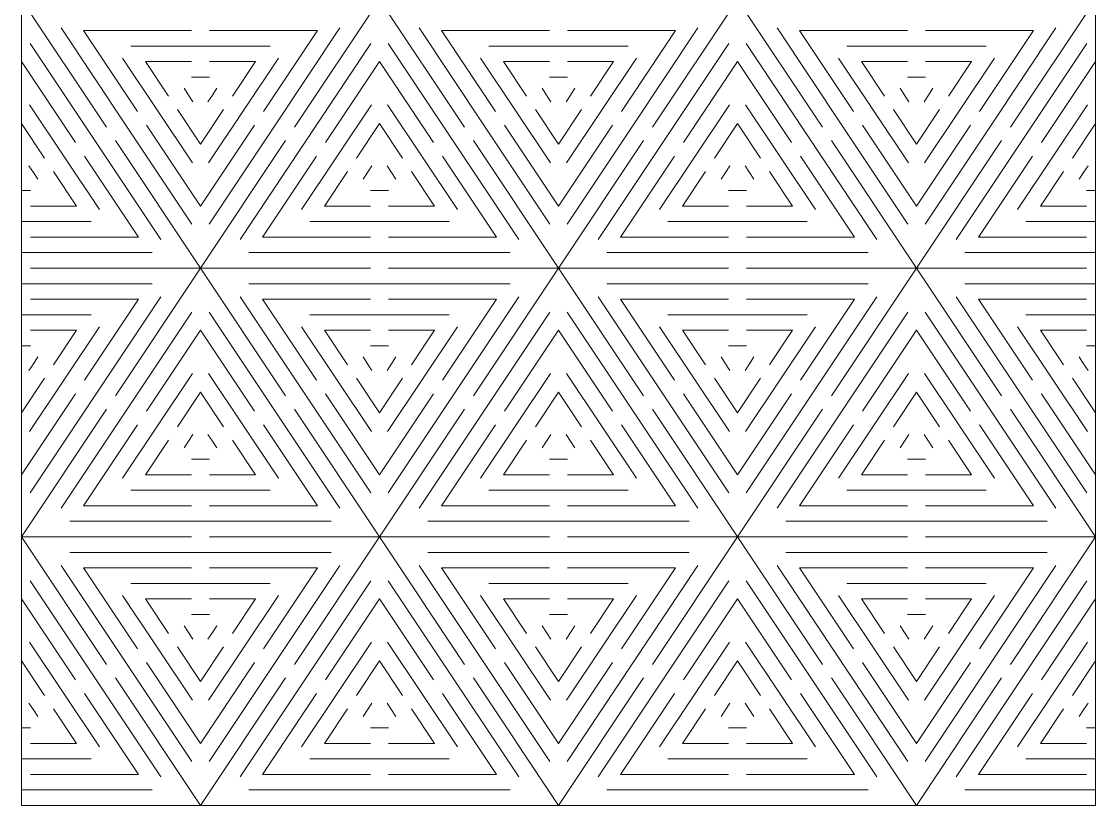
# Model space of a CAD drawing. Header units: centimetres. Extents: x -29.7 to 21.6, y -14.4 to 13.7.
# Drawn here: x 1.4 to 11.37, y -14.42 to -7.15 of the extents above; entities that cross this region are included whole.
import ezdxf

# ---------------------------------------------------------------- set-up
doc = ezdxf.new("R2010")
doc.units = ezdxf.units.CM
doc.header["$MEASUREMENT"] = 0
doc.layers.add('Layer 1', color=7, linetype='Continuous')

msp = doc.modelspace()

# ---------------------------------------------------------------- linework, layer by layer
at = {"layer": 'Layer 1', "color": 1, "lineweight": 9}
for points in [[(1.396, -4.44966), (1.396, -4.44966), (1.396, -14.41957), (1.396, -14.41957)], [(11.36591, -4.44966), (11.36591, -4.44966), (11.36591, -14.41957), (11.36591, -14.41957)], [(1.396, -6.94215), (1.396, -6.94215), (2.18521, -8.12606), (2.18521, -8.12606)], [(3.93001, -8.12606), (3.93001, -8.12606), (4.71924, -6.94215), (4.71924, -6.94215)], [(4.71924, -6.94215), (4.71924, -6.94215), (5.50854, -8.12606), (5.50854, -8.12606)], [(7.25329, -8.12606), (7.25329, -8.12606), (8.0426, -6.94215), (8.0426, -6.94215)], [(8.0426, -6.94215), (8.0426, -6.94215), (8.83188, -8.12606), (8.83188, -8.12606)], [(10.5766, -8.12606), (10.5766, -8.12606), (11.36591, -6.94215), (11.36591, -6.94215)], [(1.76419, -7.20667), (1.76419, -7.20667), (2.37064, -8.11641), (2.37064, -8.11641)], [(1.97155, -7.22993), (1.97155, -7.22993), (2.97455, -7.22993), (2.97455, -7.22993)], [(2.47305, -7.98213), (2.47305, -7.98213), (1.97155, -7.22993), (1.97155, -7.22993)], [(4.14367, -7.22993), (4.14367, -7.22993), (3.14068, -7.22993), (3.14068, -7.22993)], [(3.64217, -7.98213), (3.64217, -7.98213), (4.14367, -7.22993), (4.14367, -7.22993)], [(4.35104, -7.20667), (4.35104, -7.20667), (3.74452, -8.11641), (3.74452, -8.11641)], [(5.08749, -7.20667), (5.08749, -7.20667), (5.69401, -8.11641), (5.69401, -8.11641)], [(5.29486, -7.22993), (5.29486, -7.22993), (6.29785, -7.22993), (6.29785, -7.22993)], [(5.79633, -7.98213), (5.79633, -7.98213), (5.29486, -7.22993), (5.29486, -7.22993)], [(7.46695, -7.22993), (7.46695, -7.22993), (6.46401, -7.22993), (6.46401, -7.22993)], [(6.96548, -7.98213), (6.96548, -7.98213), (7.46695, -7.22993), (7.46695, -7.22993)], [(7.67434, -7.20667), (7.67434, -7.20667), (7.06785, -8.11641), (7.06785, -8.11641)], [(8.4108, -7.20667), (8.4108, -7.20667), (9.01732, -8.11641), (9.01732, -8.11641)], [(8.6182, -7.22993), (8.6182, -7.22993), (9.62116, -7.22993), (9.62116, -7.22993)], [(9.11969, -7.98213), (9.11969, -7.98213), (8.6182, -7.22993), (8.6182, -7.22993)], [(10.79028, -7.22993), (10.79028, -7.22993), (9.78732, -7.22993), (9.78732, -7.22993)], [(10.28882, -7.98213), (10.28882, -7.98213), (10.79028, -7.22993), (10.79028, -7.22993)], [(10.99765, -7.20667), (10.99765, -7.20667), (10.39119, -8.11641), (10.39119, -8.11641)], [(1.47637, -7.35057), (1.47637, -7.35057), (2.08289, -8.26028), (2.08289, -8.26028)], [(2.40956, -7.37384), (2.40956, -7.37384), (3.05761, -7.37384), (3.05761, -7.37384)], [(3.05761, -7.37384), (3.05761, -7.37384), (3.70563, -7.37384), (3.70563, -7.37384)], [(4.03233, -8.26028), (4.03233, -8.26028), (4.63885, -7.35057), (4.63885, -7.35057)], [(4.79967, -7.35057), (4.79967, -7.35057), (5.4062, -8.26028), (5.4062, -8.26028)], [(5.73289, -7.37384), (5.73289, -7.37384), (6.38092, -7.37384), (6.38092, -7.37384)], [(6.38092, -7.37384), (6.38092, -7.37384), (7.02901, -7.37384), (7.02901, -7.37384)], [(7.35564, -8.26028), (7.35564, -8.26028), (7.96215, -7.35057), (7.96215, -7.35057)], [(8.12299, -7.35057), (8.12299, -7.35057), (8.72951, -8.26028), (8.72951, -8.26028)], [(9.0562, -7.37384), (9.0562, -7.37384), (9.70423, -7.37384), (9.70423, -7.37384)], [(9.70423, -7.37384), (9.70423, -7.37384), (10.35225, -7.37384), (10.35225, -7.37384)], [(10.67894, -8.26028), (10.67894, -8.26028), (11.28546, -7.35057), (11.28546, -7.35057)], [(1.89745, -8.26997), (1.89745, -8.26997), (1.396, -7.51774), (1.396, -7.51774)], [(2.33444, -7.48648), (2.33444, -7.48648), (2.65849, -7.97253), (2.65849, -7.97253)], [(2.54718, -7.51774), (2.54718, -7.51774), (2.97455, -7.51774), (2.97455, -7.51774)], [(2.76083, -7.83825), (2.76083, -7.83825), (2.54718, -7.51774), (2.54718, -7.51774)], [(3.56801, -7.51774), (3.56801, -7.51774), (3.14068, -7.51774), (3.14068, -7.51774)], [(3.35432, -7.83825), (3.35432, -7.83825), (3.56801, -7.51774), (3.56801, -7.51774)], [(3.78071, -7.48648), (3.78071, -7.48648), (3.45673, -7.97253), (3.45673, -7.97253)], [(4.71924, -7.51774), (4.71924, -7.51774), (4.21777, -8.26997), (4.21777, -8.26997)], [(5.22076, -8.26997), (5.22076, -8.26997), (4.71924, -7.51774), (4.71924, -7.51774)], [(5.65778, -7.48648), (5.65778, -7.48648), (5.98179, -7.97253), (5.98179, -7.97253)], [(5.87048, -7.51774), (5.87048, -7.51774), (6.29785, -7.51774), (6.29785, -7.51774)], [(6.08417, -7.83825), (6.08417, -7.83825), (5.87048, -7.51774), (5.87048, -7.51774)], [(6.89135, -7.51774), (6.89135, -7.51774), (6.46401, -7.51774), (6.46401, -7.51774)], [(6.6777, -7.83825), (6.6777, -7.83825), (6.89135, -7.51774), (6.89135, -7.51774)], [(7.10409, -7.48648), (7.10409, -7.48648), (6.78, -7.97253), (6.78, -7.97253)], [(8.0426, -7.51774), (8.0426, -7.51774), (7.5411, -8.26997), (7.5411, -8.26997)], [(8.54407, -8.26997), (8.54407, -8.26997), (8.0426, -7.51774), (8.0426, -7.51774)], [(8.98109, -7.48648), (8.98109, -7.48648), (9.30513, -7.97253), (9.30513, -7.97253)], [(9.19379, -7.51774), (9.19379, -7.51774), (9.62116, -7.51774), (9.62116, -7.51774)], [(9.40751, -7.83825), (9.40751, -7.83825), (9.19379, -7.51774), (9.19379, -7.51774)], [(10.21466, -7.51774), (10.21466, -7.51774), (9.78732, -7.51774), (9.78732, -7.51774)], [(10.00101, -7.83825), (10.00101, -7.83825), (10.21466, -7.51774), (10.21466, -7.51774)], [(10.42739, -7.48648), (10.42739, -7.48648), (10.10338, -7.97253), (10.10338, -7.97253)], [(11.36591, -7.51774), (11.36591, -7.51774), (10.86441, -8.26997), (10.86441, -8.26997)], [(2.97455, -7.66161), (2.97455, -7.66161), (3.05761, -7.66161), (3.05761, -7.66161)], [(3.05761, -7.66161), (3.05761, -7.66161), (3.14068, -7.66161), (3.14068, -7.66161)], [(6.29785, -7.66161), (6.29785, -7.66161), (6.38092, -7.66161), (6.38092, -7.66161)], [(6.38092, -7.66161), (6.38092, -7.66161), (6.46401, -7.66161), (6.46401, -7.66161)], [(9.62116, -7.66161), (9.62116, -7.66161), (9.70423, -7.66161), (9.70423, -7.66161)], [(9.70423, -7.66161), (9.70423, -7.66161), (9.78732, -7.66161), (9.78732, -7.66161)], [(2.90474, -7.76631), (2.90474, -7.76631), (2.94634, -7.8286), (2.94634, -7.8286)], [(3.21046, -7.76631), (3.21046, -7.76631), (3.16888, -7.8286), (3.16888, -7.8286)], [(6.22807, -7.76631), (6.22807, -7.76631), (6.26961, -7.8286), (6.26961, -7.8286)], [(6.53375, -7.76631), (6.53375, -7.76631), (6.49223, -7.8286), (6.49223, -7.8286)], [(9.55138, -7.76631), (9.55138, -7.76631), (9.59295, -7.8286), (9.59295, -7.8286)], [(9.85706, -7.76631), (9.85706, -7.76631), (9.81557, -7.8286), (9.81557, -7.8286)], [(2.94634, -7.8286), (2.94634, -7.8286), (2.98783, -7.89091), (2.98783, -7.89091)], [(3.16888, -7.8286), (3.16888, -7.8286), (3.12739, -7.89091), (3.12739, -7.89091)], [(6.26961, -7.8286), (6.26961, -7.8286), (6.31114, -7.89091), (6.31114, -7.89091)], [(6.49223, -7.8286), (6.49223, -7.8286), (6.4507, -7.89091), (6.4507, -7.89091)], [(9.59295, -7.8286), (9.59295, -7.8286), (9.63445, -7.89091), (9.63445, -7.89091)], [(9.81557, -7.8286), (9.81557, -7.8286), (9.774, -7.89091), (9.774, -7.89091)], [(1.47104, -7.91821), (1.47104, -7.91821), (1.79508, -8.40422), (1.79508, -8.40422)], [(2.65849, -7.97253), (2.65849, -7.97253), (2.9825, -8.45855), (2.9825, -8.45855)], [(2.84393, -7.96285), (2.84393, -7.96285), (3.05761, -8.28339), (3.05761, -8.28339)], [(3.05761, -8.28339), (3.05761, -8.28339), (3.27127, -7.96285), (3.27127, -7.96285)], [(3.45673, -7.97253), (3.45673, -7.97253), (3.13269, -8.45855), (3.13269, -8.45855)], [(4.32014, -8.40422), (4.32014, -8.40422), (4.64415, -7.91821), (4.64415, -7.91821)], [(4.79437, -7.91821), (4.79437, -7.91821), (5.11839, -8.40422), (5.11839, -8.40422)], [(5.98179, -7.97253), (5.98179, -7.97253), (6.30584, -8.45855), (6.30584, -8.45855)], [(6.16726, -7.96285), (6.16726, -7.96285), (6.38092, -8.28339), (6.38092, -8.28339)], [(6.38092, -8.28339), (6.38092, -8.28339), (6.5946, -7.96285), (6.5946, -7.96285)], [(6.78, -7.97253), (6.78, -7.97253), (6.45603, -8.45855), (6.45603, -8.45855)], [(7.64345, -8.40422), (7.64345, -8.40422), (7.96752, -7.91821), (7.96752, -7.91821)], [(8.11769, -7.91821), (8.11769, -7.91821), (8.4417, -8.40422), (8.4417, -8.40422)], [(9.30513, -7.97253), (9.30513, -7.97253), (9.62915, -8.45855), (9.62915, -8.45855)], [(9.49057, -7.96285), (9.49057, -7.96285), (9.70423, -8.28339), (9.70423, -8.28339)], [(9.70423, -8.28339), (9.70423, -8.28339), (9.91791, -7.96285), (9.91791, -7.96285)], [(10.10338, -7.97253), (10.10338, -7.97253), (9.7793, -8.45855), (9.7793, -8.45855)], [(10.96678, -8.40422), (10.96678, -8.40422), (11.29076, -7.91821), (11.29076, -7.91821)], [(1.60964, -8.41384), (1.60964, -8.41384), (1.396, -8.09337), (1.396, -8.09337)], [(2.37064, -8.11641), (2.37064, -8.11641), (2.9772, -9.02619), (2.9772, -9.02619)], [(2.55614, -8.10678), (2.55614, -8.10678), (3.05761, -8.85901), (3.05761, -8.85901)], [(3.05761, -8.85901), (3.05761, -8.85901), (3.55908, -8.10678), (3.55908, -8.10678)], [(3.74452, -8.11641), (3.74452, -8.11641), (3.13803, -9.02619), (3.13803, -9.02619)], [(4.71924, -8.09337), (4.71924, -8.09337), (4.50558, -8.41384), (4.50558, -8.41384)], [(4.93291, -8.41384), (4.93291, -8.41384), (4.71924, -8.09337), (4.71924, -8.09337)], [(5.69401, -8.11641), (5.69401, -8.11641), (6.3005, -9.02619), (6.3005, -9.02619)], [(5.87945, -8.10678), (5.87945, -8.10678), (6.38092, -8.85901), (6.38092, -8.85901)], [(6.38092, -8.85901), (6.38092, -8.85901), (6.88241, -8.10678), (6.88241, -8.10678)], [(7.06785, -8.11641), (7.06785, -8.11641), (6.46134, -9.02619), (6.46134, -9.02619)], [(8.0426, -8.09337), (8.0426, -8.09337), (7.82889, -8.41384), (7.82889, -8.41384)], [(8.25626, -8.41384), (8.25626, -8.41384), (8.0426, -8.09337), (8.0426, -8.09337)], [(9.01732, -8.11641), (9.01732, -8.11641), (9.62385, -9.02619), (9.62385, -9.02619)], [(9.20276, -8.10678), (9.20276, -8.10678), (9.70423, -8.85901), (9.70423, -8.85901)], [(9.70423, -8.85901), (9.70423, -8.85901), (10.20572, -8.10678), (10.20572, -8.10678)], [(10.39119, -8.11641), (10.39119, -8.11641), (9.78467, -9.02619), (9.78467, -9.02619)], [(11.36591, -8.09337), (11.36591, -8.09337), (11.15222, -8.41384), (11.15222, -8.41384)], [(2.08289, -8.26028), (2.08289, -8.26028), (2.68935, -9.17007), (2.68935, -9.17007)], [(2.26833, -8.25066), (2.26833, -8.25066), (3.05761, -9.43461), (3.05761, -9.43461)], [(3.84689, -8.25066), (3.84689, -8.25066), (3.05761, -9.43461), (3.05761, -9.43461)], [(3.42584, -9.17007), (3.42584, -9.17007), (4.03233, -8.26028), (4.03233, -8.26028)], [(5.4062, -8.26028), (5.4062, -8.26028), (6.01273, -9.17007), (6.01273, -9.17007)], [(5.59164, -8.25066), (5.59164, -8.25066), (6.38092, -9.43461), (6.38092, -9.43461)], [(7.1702, -8.25066), (7.1702, -8.25066), (6.38092, -9.43461), (6.38092, -9.43461)], [(6.74915, -9.17007), (6.74915, -9.17007), (7.35564, -8.26028), (7.35564, -8.26028)], [(8.72951, -8.26028), (8.72951, -8.26028), (9.33603, -9.17007), (9.33603, -9.17007)], [(8.91495, -8.25066), (8.91495, -8.25066), (9.70423, -9.43461), (9.70423, -9.43461)], [(10.49353, -8.25066), (10.49353, -8.25066), (9.70423, -9.43461), (9.70423, -9.43461)], [(10.07248, -9.17007), (10.07248, -9.17007), (10.67894, -8.26028), (10.67894, -8.26028)], [(1.79508, -8.40422), (1.79508, -8.40422), (2.1191, -8.89027), (2.1191, -8.89027)], [(2.48199, -9.1468), (2.48199, -9.1468), (1.98052, -8.3946), (1.98052, -8.3946)], [(3.63324, -9.1468), (3.63324, -9.1468), (4.1347, -8.3946), (4.1347, -8.3946)], [(3.99613, -8.89027), (3.99613, -8.89027), (4.32014, -8.40422), (4.32014, -8.40422)], [(5.11839, -8.40422), (5.11839, -8.40422), (5.44239, -8.89027), (5.44239, -8.89027)], [(5.80529, -9.1468), (5.80529, -9.1468), (5.30383, -8.3946), (5.30383, -8.3946)], [(6.95654, -9.1468), (6.95654, -9.1468), (7.45801, -8.3946), (7.45801, -8.3946)], [(7.31944, -8.89027), (7.31944, -8.89027), (7.64345, -8.40422), (7.64345, -8.40422)], [(8.4417, -8.40422), (8.4417, -8.40422), (8.76574, -8.89027), (8.76574, -8.89027)], [(9.12863, -9.1468), (9.12863, -9.1468), (8.62713, -8.3946), (8.62713, -8.3946)], [(10.27985, -9.1468), (10.27985, -9.1468), (10.78132, -8.3946), (10.78132, -8.3946)], [(10.64274, -8.89027), (10.64274, -8.89027), (10.96678, -8.40422), (10.96678, -8.40422)], [(1.46571, -8.48581), (1.46571, -8.48581), (1.50727, -8.5481), (1.50727, -8.5481)], [(1.50727, -8.5481), (1.50727, -8.5481), (1.54883, -8.61045), (1.54883, -8.61045)], [(1.90635, -8.85901), (1.90635, -8.85901), (1.69271, -8.53847), (1.69271, -8.53847)], [(4.20883, -8.85901), (4.20883, -8.85901), (4.42251, -8.53847), (4.42251, -8.53847)], [(4.56639, -8.61045), (4.56639, -8.61045), (4.60795, -8.5481), (4.60795, -8.5481)], [(4.60795, -8.5481), (4.60795, -8.5481), (4.64953, -8.48581), (4.64953, -8.48581)], [(4.78901, -8.48581), (4.78901, -8.48581), (4.83058, -8.5481), (4.83058, -8.5481)], [(4.83058, -8.5481), (4.83058, -8.5481), (4.87211, -8.61045), (4.87211, -8.61045)], [(5.22966, -8.85901), (5.22966, -8.85901), (5.01602, -8.53847), (5.01602, -8.53847)], [(7.53214, -8.85901), (7.53214, -8.85901), (7.74582, -8.53847), (7.74582, -8.53847)], [(7.8897, -8.61045), (7.8897, -8.61045), (7.93126, -8.5481), (7.93126, -8.5481)], [(7.93126, -8.5481), (7.93126, -8.5481), (7.97279, -8.48581), (7.97279, -8.48581)], [(8.11235, -8.48581), (8.11235, -8.48581), (8.15388, -8.5481), (8.15388, -8.5481)], [(8.15388, -8.5481), (8.15388, -8.5481), (8.19545, -8.61045), (8.19545, -8.61045)], [(8.55301, -8.85901), (8.55301, -8.85901), (8.33931, -8.53847), (8.33931, -8.53847)], [(10.85548, -8.85901), (10.85548, -8.85901), (11.06913, -8.53847), (11.06913, -8.53847)], [(11.21307, -8.61045), (11.21307, -8.61045), (11.25457, -8.5481), (11.25457, -8.5481)], [(11.25457, -8.5481), (11.25457, -8.5481), (11.29613, -8.48581), (11.29613, -8.48581)], [(1.396, -8.71508), (1.396, -8.71508), (1.47905, -8.71508), (1.47905, -8.71508)], [(4.63617, -8.71508), (4.63617, -8.71508), (4.71924, -8.71508), (4.71924, -8.71508)], [(4.71924, -8.71508), (4.71924, -8.71508), (4.80236, -8.71508), (4.80236, -8.71508)], [(7.9595, -8.71508), (7.9595, -8.71508), (8.0426, -8.71508), (8.0426, -8.71508)], [(8.0426, -8.71508), (8.0426, -8.71508), (8.12567, -8.71508), (8.12567, -8.71508)], [(11.28281, -8.71508), (11.28281, -8.71508), (11.36591, -8.71508), (11.36591, -8.71508)], [(1.47905, -8.85901), (1.47905, -8.85901), (1.90635, -8.85901), (1.90635, -8.85901)], [(4.63617, -8.85901), (4.63617, -8.85901), (4.20883, -8.85901), (4.20883, -8.85901)], [(4.80236, -8.85901), (4.80236, -8.85901), (5.22966, -8.85901), (5.22966, -8.85901)], [(7.9595, -8.85901), (7.9595, -8.85901), (7.53214, -8.85901), (7.53214, -8.85901)], [(8.12567, -8.85901), (8.12567, -8.85901), (8.55301, -8.85901), (8.55301, -8.85901)], [(11.28281, -8.85901), (11.28281, -8.85901), (10.85548, -8.85901), (10.85548, -8.85901)], [(1.396, -9.00289), (1.396, -9.00289), (2.04398, -9.00289), (2.04398, -9.00289)], [(4.07121, -9.00289), (4.07121, -9.00289), (4.71924, -9.00289), (4.71924, -9.00289)], [(4.71924, -9.00289), (4.71924, -9.00289), (5.36732, -9.00289), (5.36732, -9.00289)], [(7.39455, -9.00289), (7.39455, -9.00289), (8.0426, -9.00289), (8.0426, -9.00289)], [(8.0426, -9.00289), (8.0426, -9.00289), (8.69062, -9.00289), (8.69062, -9.00289)], [(10.71782, -9.00289), (10.71782, -9.00289), (11.36591, -9.00289), (11.36591, -9.00289)], [(1.47905, -9.1468), (1.47905, -9.1468), (2.48199, -9.1468), (2.48199, -9.1468)], [(4.63617, -9.1468), (4.63617, -9.1468), (3.63324, -9.1468), (3.63324, -9.1468)], [(4.80236, -9.1468), (4.80236, -9.1468), (5.80529, -9.1468), (5.80529, -9.1468)], [(7.9595, -9.1468), (7.9595, -9.1468), (6.95654, -9.1468), (6.95654, -9.1468)], [(8.12567, -9.1468), (8.12567, -9.1468), (9.12863, -9.1468), (9.12863, -9.1468)], [(11.28281, -9.1468), (11.28281, -9.1468), (10.27985, -9.1468), (10.27985, -9.1468)], [(1.396, -9.2907), (1.396, -9.2907), (2.60897, -9.2907), (2.60897, -9.2907)], [(3.50625, -9.2907), (3.50625, -9.2907), (4.71924, -9.2907), (4.71924, -9.2907)], [(4.71924, -9.2907), (4.71924, -9.2907), (5.93228, -9.2907), (5.93228, -9.2907)], [(6.82956, -9.2907), (6.82956, -9.2907), (8.0426, -9.2907), (8.0426, -9.2907)], [(8.0426, -9.2907), (8.0426, -9.2907), (9.25562, -9.2907), (9.25562, -9.2907)], [(10.15286, -9.2907), (10.15286, -9.2907), (11.36591, -9.2907), (11.36591, -9.2907)], [(3.05761, -9.43461), (3.05761, -9.43461), (1.47905, -9.43461), (1.47905, -9.43461)], [(2.26833, -10.61853), (2.26833, -10.61853), (3.05761, -9.43461), (3.05761, -9.43461)], [(3.05761, -9.43461), (3.05761, -9.43461), (3.84689, -10.61853), (3.84689, -10.61853)], [(3.05761, -9.43461), (3.05761, -9.43461), (4.63617, -9.43461), (4.63617, -9.43461)], [(6.38092, -9.43461), (6.38092, -9.43461), (4.80236, -9.43461), (4.80236, -9.43461)], [(5.59164, -10.61853), (5.59164, -10.61853), (6.38092, -9.43461), (6.38092, -9.43461)], [(6.38092, -9.43461), (6.38092, -9.43461), (7.1702, -10.61853), (7.1702, -10.61853)], [(6.38092, -9.43461), (6.38092, -9.43461), (7.9595, -9.43461), (7.9595, -9.43461)], [(9.70423, -9.43461), (9.70423, -9.43461), (8.12567, -9.43461), (8.12567, -9.43461)], [(8.91495, -10.61853), (8.91495, -10.61853), (9.70423, -9.43461), (9.70423, -9.43461)], [(9.70423, -9.43461), (9.70423, -9.43461), (10.49353, -10.61853), (10.49353, -10.61853)], [(9.70423, -9.43461), (9.70423, -9.43461), (11.28281, -9.43461), (11.28281, -9.43461)], [(1.396, -9.57851), (1.396, -9.57851), (2.60897, -9.57851), (2.60897, -9.57851)], [(3.50625, -9.57851), (3.50625, -9.57851), (4.71924, -9.57851), (4.71924, -9.57851)], [(4.71924, -9.57851), (4.71924, -9.57851), (5.93228, -9.57851), (5.93228, -9.57851)], [(6.82956, -9.57851), (6.82956, -9.57851), (8.0426, -9.57851), (8.0426, -9.57851)], [(8.0426, -9.57851), (8.0426, -9.57851), (9.25562, -9.57851), (9.25562, -9.57851)], [(10.15286, -9.57851), (10.15286, -9.57851), (11.36591, -9.57851), (11.36591, -9.57851)], [(2.48199, -9.72242), (2.48199, -9.72242), (1.47905, -9.72242), (1.47905, -9.72242)], [(1.98052, -10.47465), (1.98052, -10.47465), (2.48199, -9.72242), (2.48199, -9.72242)], [(2.68935, -9.69912), (2.68935, -9.69912), (2.08289, -10.60887), (2.08289, -10.60887)], [(3.42584, -9.69912), (3.42584, -9.69912), (4.03233, -10.60887), (4.03233, -10.60887)], [(3.63324, -9.72242), (3.63324, -9.72242), (4.63617, -9.72242), (4.63617, -9.72242)], [(4.1347, -10.47465), (4.1347, -10.47465), (3.63324, -9.72242), (3.63324, -9.72242)], [(5.80529, -9.72242), (5.80529, -9.72242), (4.80236, -9.72242), (4.80236, -9.72242)], [(5.30383, -10.47465), (5.30383, -10.47465), (5.80529, -9.72242), (5.80529, -9.72242)], [(6.01273, -9.69912), (6.01273, -9.69912), (5.4062, -10.60887), (5.4062, -10.60887)], [(6.74915, -9.69912), (6.74915, -9.69912), (7.35564, -10.60887), (7.35564, -10.60887)], [(6.95654, -9.72242), (6.95654, -9.72242), (7.9595, -9.72242), (7.9595, -9.72242)], [(7.45801, -10.47465), (7.45801, -10.47465), (6.95654, -9.72242), (6.95654, -9.72242)], [(9.12863, -9.72242), (9.12863, -9.72242), (8.12567, -9.72242), (8.12567, -9.72242)], [(8.62713, -10.47465), (8.62713, -10.47465), (9.12863, -9.72242), (9.12863, -9.72242)], [(9.33603, -9.69912), (9.33603, -9.69912), (8.72951, -10.60887), (8.72951, -10.60887)], [(10.07248, -9.69912), (10.07248, -9.69912), (10.67894, -10.60887), (10.67894, -10.60887)], [(10.27985, -9.72242), (10.27985, -9.72242), (11.28281, -9.72242), (11.28281, -9.72242)], [(10.78132, -10.47465), (10.78132, -10.47465), (10.27985, -9.72242), (10.27985, -9.72242)], [(1.396, -9.8663), (1.396, -9.8663), (2.04398, -9.8663), (2.04398, -9.8663)], [(2.37064, -10.75281), (2.37064, -10.75281), (2.9772, -9.84306), (2.9772, -9.84306)], [(3.13803, -9.84306), (3.13803, -9.84306), (3.74452, -10.75281), (3.74452, -10.75281)], [(4.07121, -9.8663), (4.07121, -9.8663), (4.71924, -9.8663), (4.71924, -9.8663)], [(4.71924, -9.8663), (4.71924, -9.8663), (5.36732, -9.8663), (5.36732, -9.8663)], [(5.69401, -10.75281), (5.69401, -10.75281), (6.3005, -9.84306), (6.3005, -9.84306)], [(6.46134, -9.84306), (6.46134, -9.84306), (7.06785, -10.75281), (7.06785, -10.75281)], [(7.39455, -9.8663), (7.39455, -9.8663), (8.0426, -9.8663), (8.0426, -9.8663)], [(8.0426, -9.8663), (8.0426, -9.8663), (8.69062, -9.8663), (8.69062, -9.8663)], [(9.01732, -10.75281), (9.01732, -10.75281), (9.62385, -9.84306), (9.62385, -9.84306)], [(9.78467, -9.84306), (9.78467, -9.84306), (10.39119, -10.75281), (10.39119, -10.75281)], [(10.71782, -9.8663), (10.71782, -9.8663), (11.36591, -9.8663), (11.36591, -9.8663)], [(1.90635, -10.01023), (1.90635, -10.01023), (1.47905, -10.01023), (1.47905, -10.01023)], [(1.69271, -10.33071), (1.69271, -10.33071), (1.90635, -10.01023), (1.90635, -10.01023)], [(2.1191, -9.97895), (2.1191, -9.97895), (1.79508, -10.465), (1.79508, -10.465)], [(3.05761, -10.01023), (3.05761, -10.01023), (2.55614, -10.76247), (2.55614, -10.76247)], [(3.55908, -10.76247), (3.55908, -10.76247), (3.05761, -10.01023), (3.05761, -10.01023)], [(3.99613, -9.97895), (3.99613, -9.97895), (4.32014, -10.465), (4.32014, -10.465)], [(4.20883, -10.01023), (4.20883, -10.01023), (4.63617, -10.01023), (4.63617, -10.01023)], [(4.42251, -10.33071), (4.42251, -10.33071), (4.20883, -10.01023), (4.20883, -10.01023)], [(5.22966, -10.01023), (5.22966, -10.01023), (4.80236, -10.01023), (4.80236, -10.01023)], [(5.01602, -10.33071), (5.01602, -10.33071), (5.22966, -10.01023), (5.22966, -10.01023)], [(5.44239, -9.97895), (5.44239, -9.97895), (5.11839, -10.465), (5.11839, -10.465)], [(6.38092, -10.01023), (6.38092, -10.01023), (5.87945, -10.76247), (5.87945, -10.76247)], [(6.88241, -10.76247), (6.88241, -10.76247), (6.38092, -10.01023), (6.38092, -10.01023)], [(7.31944, -9.97895), (7.31944, -9.97895), (7.64345, -10.465), (7.64345, -10.465)], [(7.53214, -10.01023), (7.53214, -10.01023), (7.9595, -10.01023), (7.9595, -10.01023)], [(7.74582, -10.33071), (7.74582, -10.33071), (7.53214, -10.01023), (7.53214, -10.01023)], [(8.55301, -10.01023), (8.55301, -10.01023), (8.12567, -10.01023), (8.12567, -10.01023)], [(8.33931, -10.33071), (8.33931, -10.33071), (8.55301, -10.01023), (8.55301, -10.01023)], [(8.76574, -9.97895), (8.76574, -9.97895), (8.4417, -10.465), (8.4417, -10.465)], [(9.70423, -10.01023), (9.70423, -10.01023), (9.20276, -10.76247), (9.20276, -10.76247)], [(10.20572, -10.76247), (10.20572, -10.76247), (9.70423, -10.01023), (9.70423, -10.01023)], [(10.64274, -9.97895), (10.64274, -9.97895), (10.96678, -10.465), (10.96678, -10.465)], [(10.85548, -10.01023), (10.85548, -10.01023), (11.28281, -10.01023), (11.28281, -10.01023)], [(11.06913, -10.33071), (11.06913, -10.33071), (10.85548, -10.01023), (10.85548, -10.01023)], [(1.396, -10.15415), (1.396, -10.15415), (1.47905, -10.15415), (1.47905, -10.15415)], [(4.63617, -10.15415), (4.63617, -10.15415), (4.71924, -10.15415), (4.71924, -10.15415)], [(4.71924, -10.15415), (4.71924, -10.15415), (4.80236, -10.15415), (4.80236, -10.15415)], [(7.9595, -10.15415), (7.9595, -10.15415), (8.0426, -10.15415), (8.0426, -10.15415)], [(8.0426, -10.15415), (8.0426, -10.15415), (8.12567, -10.15415), (8.12567, -10.15415)], [(11.28281, -10.15415), (11.28281, -10.15415), (11.36591, -10.15415), (11.36591, -10.15415)], [(1.54883, -10.25877), (1.54883, -10.25877), (1.50727, -10.32109), (1.50727, -10.32109)], [(4.56639, -10.25877), (4.56639, -10.25877), (4.60795, -10.32109), (4.60795, -10.32109)], [(4.87211, -10.25877), (4.87211, -10.25877), (4.83058, -10.32109), (4.83058, -10.32109)], [(7.8897, -10.25877), (7.8897, -10.25877), (7.93126, -10.32109), (7.93126, -10.32109)], [(8.19545, -10.25877), (8.19545, -10.25877), (8.15388, -10.32109), (8.15388, -10.32109)], [(11.21307, -10.25877), (11.21307, -10.25877), (11.25457, -10.32109), (11.25457, -10.32109)], [(1.50727, -10.32109), (1.50727, -10.32109), (1.46571, -10.38337), (1.46571, -10.38337)], [(4.60795, -10.32109), (4.60795, -10.32109), (4.64953, -10.38337), (4.64953, -10.38337)], [(4.83058, -10.32109), (4.83058, -10.32109), (4.78901, -10.38337), (4.78901, -10.38337)], [(7.93126, -10.32109), (7.93126, -10.32109), (7.97279, -10.38337), (7.97279, -10.38337)], [(8.15388, -10.32109), (8.15388, -10.32109), (8.11235, -10.38337), (8.11235, -10.38337)], [(11.25457, -10.32109), (11.25457, -10.32109), (11.29613, -10.38337), (11.29613, -10.38337)], [(1.396, -10.77588), (1.396, -10.77588), (1.60964, -10.45537), (1.60964, -10.45537)], [(1.79508, -10.465), (1.79508, -10.465), (1.47104, -10.95102), (1.47104, -10.95102)], [(2.65849, -10.89668), (2.65849, -10.89668), (2.9825, -10.4107), (2.9825, -10.4107)], [(3.13269, -10.4107), (3.13269, -10.4107), (3.45673, -10.89668), (3.45673, -10.89668)], [(4.32014, -10.465), (4.32014, -10.465), (4.64415, -10.95102), (4.64415, -10.95102)], [(4.50558, -10.45537), (4.50558, -10.45537), (4.71924, -10.77588), (4.71924, -10.77588)], [(4.71924, -10.77588), (4.71924, -10.77588), (4.93291, -10.45537), (4.93291, -10.45537)], [(5.11839, -10.465), (5.11839, -10.465), (4.79437, -10.95102), (4.79437, -10.95102)], [(5.98179, -10.89668), (5.98179, -10.89668), (6.30584, -10.4107), (6.30584, -10.4107)], [(6.45603, -10.4107), (6.45603, -10.4107), (6.78, -10.89668), (6.78, -10.89668)], [(7.64345, -10.465), (7.64345, -10.465), (7.96752, -10.95102), (7.96752, -10.95102)], [(7.82889, -10.45537), (7.82889, -10.45537), (8.0426, -10.77588), (8.0426, -10.77588)], [(8.0426, -10.77588), (8.0426, -10.77588), (8.25626, -10.45537), (8.25626, -10.45537)], [(8.4417, -10.465), (8.4417, -10.465), (8.11769, -10.95102), (8.11769, -10.95102)], [(9.30513, -10.89668), (9.30513, -10.89668), (9.62915, -10.4107), (9.62915, -10.4107)], [(9.7793, -10.4107), (9.7793, -10.4107), (10.10338, -10.89668), (10.10338, -10.89668)], [(10.96678, -10.465), (10.96678, -10.465), (11.29076, -10.95102), (11.29076, -10.95102)], [(11.15222, -10.45537), (11.15222, -10.45537), (11.36591, -10.77588), (11.36591, -10.77588)], [(1.396, -11.35148), (1.396, -11.35148), (1.89745, -10.59925), (1.89745, -10.59925)], [(2.08289, -10.60887), (2.08289, -10.60887), (1.47637, -11.51866), (1.47637, -11.51866)], [(3.05761, -10.58583), (3.05761, -10.58583), (2.84393, -10.90634), (2.84393, -10.90634)], [(3.27127, -10.90634), (3.27127, -10.90634), (3.05761, -10.58583), (3.05761, -10.58583)], [(4.03233, -10.60887), (4.03233, -10.60887), (4.63885, -11.51866), (4.63885, -11.51866)], [(4.21777, -10.59925), (4.21777, -10.59925), (4.71924, -11.35148), (4.71924, -11.35148)], [(4.71924, -11.35148), (4.71924, -11.35148), (5.22076, -10.59925), (5.22076, -10.59925)], [(5.4062, -10.60887), (5.4062, -10.60887), (4.79967, -11.51866), (4.79967, -11.51866)], [(6.38092, -10.58583), (6.38092, -10.58583), (6.16726, -10.90634), (6.16726, -10.90634)], [(6.5946, -10.90634), (6.5946, -10.90634), (6.38092, -10.58583), (6.38092, -10.58583)], [(7.35564, -10.60887), (7.35564, -10.60887), (7.96215, -11.51866), (7.96215, -11.51866)], [(7.5411, -10.59925), (7.5411, -10.59925), (8.0426, -11.35148), (8.0426, -11.35148)], [(8.0426, -11.35148), (8.0426, -11.35148), (8.54407, -10.59925), (8.54407, -10.59925)], [(8.72951, -10.60887), (8.72951, -10.60887), (8.12299, -11.51866), (8.12299, -11.51866)], [(9.70423, -10.58583), (9.70423, -10.58583), (9.49057, -10.90634), (9.49057, -10.90634)], [(9.91791, -10.90634), (9.91791, -10.90634), (9.70423, -10.58583), (9.70423, -10.58583)], [(10.67894, -10.60887), (10.67894, -10.60887), (11.28546, -11.51866), (11.28546, -11.51866)], [(10.86441, -10.59925), (10.86441, -10.59925), (11.36591, -11.35148), (11.36591, -11.35148)], [(2.18521, -10.74318), (2.18521, -10.74318), (1.396, -11.92707), (1.396, -11.92707)], [(1.76419, -11.66256), (1.76419, -11.66256), (2.37064, -10.75281), (2.37064, -10.75281)], [(3.74452, -10.75281), (3.74452, -10.75281), (4.35104, -11.66256), (4.35104, -11.66256)], [(3.93001, -10.74318), (3.93001, -10.74318), (4.71924, -11.92707), (4.71924, -11.92707)], [(5.50854, -10.74318), (5.50854, -10.74318), (4.71924, -11.92707), (4.71924, -11.92707)], [(5.08749, -11.66256), (5.08749, -11.66256), (5.69401, -10.75281), (5.69401, -10.75281)], [(7.06785, -10.75281), (7.06785, -10.75281), (7.67434, -11.66256), (7.67434, -11.66256)], [(7.25329, -10.74318), (7.25329, -10.74318), (8.0426, -11.92707), (8.0426, -11.92707)], [(8.83188, -10.74318), (8.83188, -10.74318), (8.0426, -11.92707), (8.0426, -11.92707)], [(8.4108, -11.66256), (8.4108, -11.66256), (9.01732, -10.75281), (9.01732, -10.75281)], [(10.39119, -10.75281), (10.39119, -10.75281), (10.99765, -11.66256), (10.99765, -11.66256)], [(10.5766, -10.74318), (10.5766, -10.74318), (11.36591, -11.92707), (11.36591, -11.92707)], [(1.97155, -11.63929), (1.97155, -11.63929), (2.47305, -10.88706), (2.47305, -10.88706)], [(2.33444, -11.38273), (2.33444, -11.38273), (2.65849, -10.89668), (2.65849, -10.89668)], [(3.45673, -10.89668), (3.45673, -10.89668), (3.78071, -11.38273), (3.78071, -11.38273)], [(4.14367, -11.63929), (4.14367, -11.63929), (3.64217, -10.88706), (3.64217, -10.88706)], [(5.29486, -11.63929), (5.29486, -11.63929), (5.79633, -10.88706), (5.79633, -10.88706)], [(5.65778, -11.38273), (5.65778, -11.38273), (5.98179, -10.89668), (5.98179, -10.89668)], [(6.78, -10.89668), (6.78, -10.89668), (7.10409, -11.38273), (7.10409, -11.38273)], [(7.46695, -11.63929), (7.46695, -11.63929), (6.96548, -10.88706), (6.96548, -10.88706)], [(8.6182, -11.63929), (8.6182, -11.63929), (9.11969, -10.88706), (9.11969, -10.88706)], [(8.98109, -11.38273), (8.98109, -11.38273), (9.30513, -10.89668), (9.30513, -10.89668)], [(10.10338, -10.89668), (10.10338, -10.89668), (10.42739, -11.38273), (10.42739, -11.38273)], [(10.79028, -11.63929), (10.79028, -11.63929), (10.28882, -10.88706), (10.28882, -10.88706)], [(2.54718, -11.35148), (2.54718, -11.35148), (2.76083, -11.03097), (2.76083, -11.03097)], [(2.90474, -11.10294), (2.90474, -11.10294), (2.94634, -11.04062), (2.94634, -11.04062)], [(2.94634, -11.04062), (2.94634, -11.04062), (2.98783, -10.97831), (2.98783, -10.97831)], [(3.12739, -10.97831), (3.12739, -10.97831), (3.16888, -11.04062), (3.16888, -11.04062)], [(3.16888, -11.04062), (3.16888, -11.04062), (3.21046, -11.10294), (3.21046, -11.10294)], [(3.56801, -11.35148), (3.56801, -11.35148), (3.35432, -11.03097), (3.35432, -11.03097)], [(5.87048, -11.35148), (5.87048, -11.35148), (6.08417, -11.03097), (6.08417, -11.03097)], [(6.22807, -11.10294), (6.22807, -11.10294), (6.26961, -11.04062), (6.26961, -11.04062)], [(6.26961, -11.04062), (6.26961, -11.04062), (6.31114, -10.97831), (6.31114, -10.97831)], [(6.4507, -10.97831), (6.4507, -10.97831), (6.49223, -11.04062), (6.49223, -11.04062)], [(6.49223, -11.04062), (6.49223, -11.04062), (6.53375, -11.10294), (6.53375, -11.10294)], [(6.89135, -11.35148), (6.89135, -11.35148), (6.6777, -11.03097), (6.6777, -11.03097)], [(9.19379, -11.35148), (9.19379, -11.35148), (9.40751, -11.03097), (9.40751, -11.03097)], [(9.55138, -11.10294), (9.55138, -11.10294), (9.59295, -11.04062), (9.59295, -11.04062)], [(9.59295, -11.04062), (9.59295, -11.04062), (9.63445, -10.97831), (9.63445, -10.97831)], [(9.774, -10.97831), (9.774, -10.97831), (9.81557, -11.04062), (9.81557, -11.04062)], [(9.81557, -11.04062), (9.81557, -11.04062), (9.85706, -11.10294), (9.85706, -11.10294)], [(10.21466, -11.35148), (10.21466, -11.35148), (10.00101, -11.03097), (10.00101, -11.03097)], [(2.97455, -11.2076), (2.97455, -11.2076), (3.05761, -11.2076), (3.05761, -11.2076)], [(3.05761, -11.2076), (3.05761, -11.2076), (3.14068, -11.2076), (3.14068, -11.2076)], [(6.29785, -11.2076), (6.29785, -11.2076), (6.38092, -11.2076), (6.38092, -11.2076)], [(6.38092, -11.2076), (6.38092, -11.2076), (6.46401, -11.2076), (6.46401, -11.2076)], [(9.62116, -11.2076), (9.62116, -11.2076), (9.70423, -11.2076), (9.70423, -11.2076)], [(9.70423, -11.2076), (9.70423, -11.2076), (9.78732, -11.2076), (9.78732, -11.2076)], [(2.97455, -11.35148), (2.97455, -11.35148), (2.54718, -11.35148), (2.54718, -11.35148)], [(3.14068, -11.35148), (3.14068, -11.35148), (3.56801, -11.35148), (3.56801, -11.35148)], [(6.29785, -11.35148), (6.29785, -11.35148), (5.87048, -11.35148), (5.87048, -11.35148)], [(6.46401, -11.35148), (6.46401, -11.35148), (6.89135, -11.35148), (6.89135, -11.35148)], [(9.62116, -11.35148), (9.62116, -11.35148), (9.19379, -11.35148), (9.19379, -11.35148)], [(9.78732, -11.35148), (9.78732, -11.35148), (10.21466, -11.35148), (10.21466, -11.35148)], [(2.40956, -11.49536), (2.40956, -11.49536), (3.05761, -11.49536), (3.05761, -11.49536)], [(3.05761, -11.49536), (3.05761, -11.49536), (3.70563, -11.49536), (3.70563, -11.49536)], [(5.73289, -11.49536), (5.73289, -11.49536), (6.38092, -11.49536), (6.38092, -11.49536)], [(6.38092, -11.49536), (6.38092, -11.49536), (7.02901, -11.49536), (7.02901, -11.49536)], [(9.0562, -11.49536), (9.0562, -11.49536), (9.70423, -11.49536), (9.70423, -11.49536)], [(9.70423, -11.49536), (9.70423, -11.49536), (10.35225, -11.49536), (10.35225, -11.49536)], [(2.97455, -11.63929), (2.97455, -11.63929), (1.97155, -11.63929), (1.97155, -11.63929)], [(3.14068, -11.63929), (3.14068, -11.63929), (4.14367, -11.63929), (4.14367, -11.63929)], [(6.29785, -11.63929), (6.29785, -11.63929), (5.29486, -11.63929), (5.29486, -11.63929)], [(6.46401, -11.63929), (6.46401, -11.63929), (7.46695, -11.63929), (7.46695, -11.63929)], [(9.62116, -11.63929), (9.62116, -11.63929), (8.6182, -11.63929), (8.6182, -11.63929)], [(9.78732, -11.63929), (9.78732, -11.63929), (10.79028, -11.63929), (10.79028, -11.63929)], [(1.84457, -11.78317), (1.84457, -11.78317), (3.05761, -11.78317), (3.05761, -11.78317)], [(3.05761, -11.78317), (3.05761, -11.78317), (4.27063, -11.78317), (4.27063, -11.78317)], [(5.16794, -11.78317), (5.16794, -11.78317), (6.38092, -11.78317), (6.38092, -11.78317)], [(6.38092, -11.78317), (6.38092, -11.78317), (7.59392, -11.78317), (7.59392, -11.78317)], [(8.49121, -11.78317), (8.49121, -11.78317), (9.70423, -11.78317), (9.70423, -11.78317)], [(9.70423, -11.78317), (9.70423, -11.78317), (10.91727, -11.78317), (10.91727, -11.78317)], [(1.396, -11.92707), (1.396, -11.92707), (2.97455, -11.92707), (2.97455, -11.92707)], [(1.396, -11.92707), (1.396, -11.92707), (2.18521, -13.11102), (2.18521, -13.11102)], [(4.71924, -11.92707), (4.71924, -11.92707), (3.14068, -11.92707), (3.14068, -11.92707)], [(3.93001, -13.11102), (3.93001, -13.11102), (4.71924, -11.92707), (4.71924, -11.92707)], [(4.71924, -11.92707), (4.71924, -11.92707), (6.29785, -11.92707), (6.29785, -11.92707)], [(4.71924, -11.92707), (4.71924, -11.92707), (5.50854, -13.11102), (5.50854, -13.11102)], [(8.0426, -11.92707), (8.0426, -11.92707), (6.46401, -11.92707), (6.46401, -11.92707)], [(7.25329, -13.11102), (7.25329, -13.11102), (8.0426, -11.92707), (8.0426, -11.92707)], [(8.0426, -11.92707), (8.0426, -11.92707), (9.62116, -11.92707), (9.62116, -11.92707)], [(8.0426, -11.92707), (8.0426, -11.92707), (8.83188, -13.11102), (8.83188, -13.11102)], [(11.36591, -11.92707), (11.36591, -11.92707), (9.78732, -11.92707), (9.78732, -11.92707)], [(10.5766, -13.11102), (10.5766, -13.11102), (11.36591, -11.92707), (11.36591, -11.92707)], [(1.84457, -12.07101), (1.84457, -12.07101), (3.05761, -12.07101), (3.05761, -12.07101)], [(3.05761, -12.07101), (3.05761, -12.07101), (4.27063, -12.07101), (4.27063, -12.07101)], [(5.16794, -12.07101), (5.16794, -12.07101), (6.38092, -12.07101), (6.38092, -12.07101)], [(6.38092, -12.07101), (6.38092, -12.07101), (7.59392, -12.07101), (7.59392, -12.07101)], [(8.49121, -12.07101), (8.49121, -12.07101), (9.70423, -12.07101), (9.70423, -12.07101)], [(9.70423, -12.07101), (9.70423, -12.07101), (10.91727, -12.07101), (10.91727, -12.07101)], [(1.76419, -12.19162), (1.76419, -12.19162), (2.37064, -13.10137), (2.37064, -13.10137)], [(1.97155, -12.21488), (1.97155, -12.21488), (2.97455, -12.21488), (2.97455, -12.21488)], [(2.47305, -12.96711), (2.47305, -12.96711), (1.97155, -12.21488), (1.97155, -12.21488)], [(4.14367, -12.21488), (4.14367, -12.21488), (3.14068, -12.21488), (3.14068, -12.21488)], [(3.64217, -12.96711), (3.64217, -12.96711), (4.14367, -12.21488), (4.14367, -12.21488)], [(4.35104, -12.19162), (4.35104, -12.19162), (3.74452, -13.10137), (3.74452, -13.10137)], [(5.08749, -12.19162), (5.08749, -12.19162), (5.69401, -13.10137), (5.69401, -13.10137)], [(5.29486, -12.21488), (5.29486, -12.21488), (6.29785, -12.21488), (6.29785, -12.21488)], [(5.79633, -12.96711), (5.79633, -12.96711), (5.29486, -12.21488), (5.29486, -12.21488)], [(7.46695, -12.21488), (7.46695, -12.21488), (6.46401, -12.21488), (6.46401, -12.21488)], [(6.96548, -12.96711), (6.96548, -12.96711), (7.46695, -12.21488), (7.46695, -12.21488)], [(7.67434, -12.19162), (7.67434, -12.19162), (7.06785, -13.10137), (7.06785, -13.10137)], [(8.4108, -12.19162), (8.4108, -12.19162), (9.01732, -13.10137), (9.01732, -13.10137)], [(8.6182, -12.21488), (8.6182, -12.21488), (9.62116, -12.21488), (9.62116, -12.21488)], [(9.11969, -12.96711), (9.11969, -12.96711), (8.6182, -12.21488), (8.6182, -12.21488)], [(10.79028, -12.21488), (10.79028, -12.21488), (9.78732, -12.21488), (9.78732, -12.21488)], [(10.28882, -12.96711), (10.28882, -12.96711), (10.79028, -12.21488), (10.79028, -12.21488)], [(10.99765, -12.19162), (10.99765, -12.19162), (10.39119, -13.10137), (10.39119, -13.10137)], [(1.47637, -12.33553), (1.47637, -12.33553), (2.08289, -13.2453), (2.08289, -13.2453)], [(2.40956, -12.35882), (2.40956, -12.35882), (3.05761, -12.35882), (3.05761, -12.35882)], [(3.05761, -12.35882), (3.05761, -12.35882), (3.70563, -12.35882), (3.70563, -12.35882)], [(4.03233, -13.2453), (4.03233, -13.2453), (4.63885, -12.33553), (4.63885, -12.33553)], [(4.79967, -12.33553), (4.79967, -12.33553), (5.4062, -13.2453), (5.4062, -13.2453)], [(5.73289, -12.35882), (5.73289, -12.35882), (6.38092, -12.35882), (6.38092, -12.35882)], [(6.38092, -12.35882), (6.38092, -12.35882), (7.02901, -12.35882), (7.02901, -12.35882)], [(7.35564, -13.2453), (7.35564, -13.2453), (7.96215, -12.33553), (7.96215, -12.33553)], [(8.12299, -12.33553), (8.12299, -12.33553), (8.72951, -13.2453), (8.72951, -13.2453)], [(9.0562, -12.35882), (9.0562, -12.35882), (9.70423, -12.35882), (9.70423, -12.35882)], [(9.70423, -12.35882), (9.70423, -12.35882), (10.35225, -12.35882), (10.35225, -12.35882)], [(10.67894, -13.2453), (10.67894, -13.2453), (11.28546, -12.33553), (11.28546, -12.33553)], [(1.89745, -13.25493), (1.89745, -13.25493), (1.396, -12.5027), (1.396, -12.5027)], [(2.33444, -12.47144), (2.33444, -12.47144), (2.65849, -12.95749), (2.65849, -12.95749)], [(2.54718, -12.5027), (2.54718, -12.5027), (2.97455, -12.5027), (2.97455, -12.5027)], [(2.76083, -12.82321), (2.76083, -12.82321), (2.54718, -12.5027), (2.54718, -12.5027)], [(3.56801, -12.5027), (3.56801, -12.5027), (3.14068, -12.5027), (3.14068, -12.5027)], [(3.35432, -12.82321), (3.35432, -12.82321), (3.56801, -12.5027), (3.56801, -12.5027)], [(3.78071, -12.47144), (3.78071, -12.47144), (3.45673, -12.95749), (3.45673, -12.95749)], [(4.71924, -12.5027), (4.71924, -12.5027), (4.21777, -13.25493), (4.21777, -13.25493)], [(5.22076, -13.25493), (5.22076, -13.25493), (4.71924, -12.5027), (4.71924, -12.5027)], [(5.65778, -12.47144), (5.65778, -12.47144), (5.98179, -12.95749), (5.98179, -12.95749)], [(5.87048, -12.5027), (5.87048, -12.5027), (6.29785, -12.5027), (6.29785, -12.5027)], [(6.08417, -12.82321), (6.08417, -12.82321), (5.87048, -12.5027), (5.87048, -12.5027)], [(6.89135, -12.5027), (6.89135, -12.5027), (6.46401, -12.5027), (6.46401, -12.5027)], [(6.6777, -12.82321), (6.6777, -12.82321), (6.89135, -12.5027), (6.89135, -12.5027)], [(7.10409, -12.47144), (7.10409, -12.47144), (6.78, -12.95749), (6.78, -12.95749)], [(8.0426, -12.5027), (8.0426, -12.5027), (7.5411, -13.25493), (7.5411, -13.25493)], [(8.54407, -13.25493), (8.54407, -13.25493), (8.0426, -12.5027), (8.0426, -12.5027)], [(8.98109, -12.47144), (8.98109, -12.47144), (9.30513, -12.95749), (9.30513, -12.95749)], [(9.19379, -12.5027), (9.19379, -12.5027), (9.62116, -12.5027), (9.62116, -12.5027)], [(9.40751, -12.82321), (9.40751, -12.82321), (9.19379, -12.5027), (9.19379, -12.5027)], [(10.21466, -12.5027), (10.21466, -12.5027), (9.78732, -12.5027), (9.78732, -12.5027)], [(10.00101, -12.82321), (10.00101, -12.82321), (10.21466, -12.5027), (10.21466, -12.5027)], [(10.42739, -12.47144), (10.42739, -12.47144), (10.10338, -12.95749), (10.10338, -12.95749)], [(11.36591, -12.5027), (11.36591, -12.5027), (10.86441, -13.25493), (10.86441, -13.25493)], [(2.97455, -12.6466), (2.97455, -12.6466), (3.05761, -12.6466), (3.05761, -12.6466)], [(3.05761, -12.6466), (3.05761, -12.6466), (3.14068, -12.6466), (3.14068, -12.6466)], [(6.29785, -12.6466), (6.29785, -12.6466), (6.38092, -12.6466), (6.38092, -12.6466)], [(6.38092, -12.6466), (6.38092, -12.6466), (6.46401, -12.6466), (6.46401, -12.6466)], [(9.62116, -12.6466), (9.62116, -12.6466), (9.70423, -12.6466), (9.70423, -12.6466)], [(9.70423, -12.6466), (9.70423, -12.6466), (9.78732, -12.6466), (9.78732, -12.6466)], [(2.90474, -12.75124), (2.90474, -12.75124), (2.94634, -12.81356), (2.94634, -12.81356)], [(3.21046, -12.75124), (3.21046, -12.75124), (3.16888, -12.81356), (3.16888, -12.81356)], [(6.22807, -12.75124), (6.22807, -12.75124), (6.26961, -12.81356), (6.26961, -12.81356)], [(6.53375, -12.75124), (6.53375, -12.75124), (6.49223, -12.81356), (6.49223, -12.81356)], [(9.55138, -12.75124), (9.55138, -12.75124), (9.59295, -12.81356), (9.59295, -12.81356)], [(9.85706, -12.75124), (9.85706, -12.75124), (9.81557, -12.81356), (9.81557, -12.81356)], [(2.94634, -12.81356), (2.94634, -12.81356), (2.98783, -12.87589), (2.98783, -12.87589)], [(3.16888, -12.81356), (3.16888, -12.81356), (3.12739, -12.87589), (3.12739, -12.87589)], [(6.26961, -12.81356), (6.26961, -12.81356), (6.31114, -12.87589), (6.31114, -12.87589)], [(6.49223, -12.81356), (6.49223, -12.81356), (6.4507, -12.87589), (6.4507, -12.87589)], [(9.59295, -12.81356), (9.59295, -12.81356), (9.63445, -12.87589), (9.63445, -12.87589)], [(9.81557, -12.81356), (9.81557, -12.81356), (9.774, -12.87589), (9.774, -12.87589)], [(1.47104, -12.90316), (1.47104, -12.90316), (1.79508, -13.38918), (1.79508, -13.38918)], [(2.65849, -12.95749), (2.65849, -12.95749), (2.9825, -13.44354), (2.9825, -13.44354)], [(2.84393, -12.94784), (2.84393, -12.94784), (3.05761, -13.26835), (3.05761, -13.26835)], [(3.05761, -13.26835), (3.05761, -13.26835), (3.27127, -12.94784), (3.27127, -12.94784)], [(3.45673, -12.95749), (3.45673, -12.95749), (3.13269, -13.44354), (3.13269, -13.44354)], [(4.32014, -13.38918), (4.32014, -13.38918), (4.64415, -12.90316), (4.64415, -12.90316)], [(4.79437, -12.90316), (4.79437, -12.90316), (5.11839, -13.38918), (5.11839, -13.38918)], [(5.98179, -12.95749), (5.98179, -12.95749), (6.30584, -13.44354), (6.30584, -13.44354)], [(6.16726, -12.94784), (6.16726, -12.94784), (6.38092, -13.26835), (6.38092, -13.26835)], [(6.38092, -13.26835), (6.38092, -13.26835), (6.5946, -12.94784), (6.5946, -12.94784)], [(6.78, -12.95749), (6.78, -12.95749), (6.45603, -13.44354), (6.45603, -13.44354)], [(7.64345, -13.38918), (7.64345, -13.38918), (7.96752, -12.90316), (7.96752, -12.90316)], [(8.11769, -12.90316), (8.11769, -12.90316), (8.4417, -13.38918), (8.4417, -13.38918)], [(9.30513, -12.95749), (9.30513, -12.95749), (9.62915, -13.44354), (9.62915, -13.44354)], [(9.49057, -12.94784), (9.49057, -12.94784), (9.70423, -13.26835), (9.70423, -13.26835)], [(9.70423, -13.26835), (9.70423, -13.26835), (9.91791, -12.94784), (9.91791, -12.94784)], [(10.10338, -12.95749), (10.10338, -12.95749), (9.7793, -13.44354), (9.7793, -13.44354)], [(10.96678, -13.38918), (10.96678, -13.38918), (11.29076, -12.90316), (11.29076, -12.90316)], [(1.60964, -13.3988), (1.60964, -13.3988), (1.396, -13.07833), (1.396, -13.07833)], [(2.37064, -13.10137), (2.37064, -13.10137), (2.9772, -14.01115), (2.9772, -14.01115)], [(2.55614, -13.09174), (2.55614, -13.09174), (3.05761, -13.84397), (3.05761, -13.84397)], [(3.05761, -13.84397), (3.05761, -13.84397), (3.55908, -13.09174), (3.55908, -13.09174)], [(3.74452, -13.10137), (3.74452, -13.10137), (3.13803, -14.01115), (3.13803, -14.01115)], [(4.71924, -13.07833), (4.71924, -13.07833), (4.50558, -13.3988), (4.50558, -13.3988)], [(4.93291, -13.3988), (4.93291, -13.3988), (4.71924, -13.07833), (4.71924, -13.07833)], [(5.69401, -13.10137), (5.69401, -13.10137), (6.3005, -14.01115), (6.3005, -14.01115)], [(5.87945, -13.09174), (5.87945, -13.09174), (6.38092, -13.84397), (6.38092, -13.84397)], [(6.38092, -13.84397), (6.38092, -13.84397), (6.88241, -13.09174), (6.88241, -13.09174)], [(7.06785, -13.10137), (7.06785, -13.10137), (6.46134, -14.01115), (6.46134, -14.01115)], [(8.0426, -13.07833), (8.0426, -13.07833), (7.82889, -13.3988), (7.82889, -13.3988)], [(8.25626, -13.3988), (8.25626, -13.3988), (8.0426, -13.07833), (8.0426, -13.07833)], [(9.01732, -13.10137), (9.01732, -13.10137), (9.62385, -14.01115), (9.62385, -14.01115)], [(9.20276, -13.09174), (9.20276, -13.09174), (9.70423, -13.84397), (9.70423, -13.84397)], [(9.70423, -13.84397), (9.70423, -13.84397), (10.20572, -13.09174), (10.20572, -13.09174)], [(10.39119, -13.10137), (10.39119, -13.10137), (9.78467, -14.01115), (9.78467, -14.01115)], [(11.36591, -13.07833), (11.36591, -13.07833), (11.15222, -13.3988), (11.15222, -13.3988)], [(2.08289, -13.2453), (2.08289, -13.2453), (2.68935, -14.15506), (2.68935, -14.15506)], [(2.26833, -13.23565), (2.26833, -13.23565), (3.05761, -14.41957), (3.05761, -14.41957)], [(3.84689, -13.23565), (3.84689, -13.23565), (3.05761, -14.41957), (3.05761, -14.41957)], [(3.42584, -14.15506), (3.42584, -14.15506), (4.03233, -13.2453), (4.03233, -13.2453)], [(5.4062, -13.2453), (5.4062, -13.2453), (6.01273, -14.15506), (6.01273, -14.15506)], [(5.59164, -13.23565), (5.59164, -13.23565), (6.38092, -14.41957), (6.38092, -14.41957)], [(7.1702, -13.23565), (7.1702, -13.23565), (6.38092, -14.41957), (6.38092, -14.41957)], [(6.74915, -14.15506), (6.74915, -14.15506), (7.35564, -13.2453), (7.35564, -13.2453)], [(8.72951, -13.2453), (8.72951, -13.2453), (9.33603, -14.15506), (9.33603, -14.15506)], [(8.91495, -13.23565), (8.91495, -13.23565), (9.70423, -14.41957), (9.70423, -14.41957)], [(10.49353, -13.23565), (10.49353, -13.23565), (9.70423, -14.41957), (9.70423, -14.41957)], [(10.07248, -14.15506), (10.07248, -14.15506), (10.67894, -13.2453), (10.67894, -13.2453)], [(1.79508, -13.38918), (1.79508, -13.38918), (2.1191, -13.87523), (2.1191, -13.87523)], [(2.48199, -14.13178), (2.48199, -14.13178), (1.98052, -13.37956), (1.98052, -13.37956)], [(3.63324, -14.13178), (3.63324, -14.13178), (4.1347, -13.37956), (4.1347, -13.37956)], [(3.99613, -13.87523), (3.99613, -13.87523), (4.32014, -13.38918), (4.32014, -13.38918)], [(5.11839, -13.38918), (5.11839, -13.38918), (5.44239, -13.87523), (5.44239, -13.87523)], [(5.80529, -14.13178), (5.80529, -14.13178), (5.30383, -13.37956), (5.30383, -13.37956)], [(6.95654, -14.13178), (6.95654, -14.13178), (7.45801, -13.37956), (7.45801, -13.37956)], [(7.31944, -13.87523), (7.31944, -13.87523), (7.64345, -13.38918), (7.64345, -13.38918)], [(8.4417, -13.38918), (8.4417, -13.38918), (8.76574, -13.87523), (8.76574, -13.87523)], [(9.12863, -14.13178), (9.12863, -14.13178), (8.62713, -13.37956), (8.62713, -13.37956)], [(10.27985, -14.13178), (10.27985, -14.13178), (10.78132, -13.37956), (10.78132, -13.37956)], [(10.64274, -13.87523), (10.64274, -13.87523), (10.96678, -13.38918), (10.96678, -13.38918)], [(1.46571, -13.4708), (1.46571, -13.4708), (1.50727, -13.53312), (1.50727, -13.53312)], [(1.50727, -13.53312), (1.50727, -13.53312), (1.54883, -13.5954), (1.54883, -13.5954)], [(1.90635, -13.84397), (1.90635, -13.84397), (1.69271, -13.52343), (1.69271, -13.52343)], [(4.20883, -13.84397), (4.20883, -13.84397), (4.42251, -13.52343), (4.42251, -13.52343)], [(4.56639, -13.5954), (4.56639, -13.5954), (4.60795, -13.53312), (4.60795, -13.53312)], [(4.60795, -13.53312), (4.60795, -13.53312), (4.64953, -13.4708), (4.64953, -13.4708)], [(4.78901, -13.4708), (4.78901, -13.4708), (4.83058, -13.53312), (4.83058, -13.53312)], [(4.83058, -13.53312), (4.83058, -13.53312), (4.87211, -13.5954), (4.87211, -13.5954)], [(5.22966, -13.84397), (5.22966, -13.84397), (5.01602, -13.52343), (5.01602, -13.52343)], [(7.53214, -13.84397), (7.53214, -13.84397), (7.74582, -13.52343), (7.74582, -13.52343)], [(7.8897, -13.5954), (7.8897, -13.5954), (7.93126, -13.53312), (7.93126, -13.53312)], [(7.93126, -13.53312), (7.93126, -13.53312), (7.97279, -13.4708), (7.97279, -13.4708)], [(8.11235, -13.4708), (8.11235, -13.4708), (8.15388, -13.53312), (8.15388, -13.53312)], [(8.15388, -13.53312), (8.15388, -13.53312), (8.19545, -13.5954), (8.19545, -13.5954)], [(8.55301, -13.84397), (8.55301, -13.84397), (8.33931, -13.52343), (8.33931, -13.52343)], [(10.85548, -13.84397), (10.85548, -13.84397), (11.06913, -13.52343), (11.06913, -13.52343)], [(11.21307, -13.5954), (11.21307, -13.5954), (11.25457, -13.53312), (11.25457, -13.53312)], [(11.25457, -13.53312), (11.25457, -13.53312), (11.29613, -13.4708), (11.29613, -13.4708)], [(1.396, -13.70004), (1.396, -13.70004), (1.47905, -13.70004), (1.47905, -13.70004)], [(4.63617, -13.70004), (4.63617, -13.70004), (4.71924, -13.70004), (4.71924, -13.70004)], [(4.71924, -13.70004), (4.71924, -13.70004), (4.80236, -13.70004), (4.80236, -13.70004)], [(7.9595, -13.70004), (7.9595, -13.70004), (8.0426, -13.70004), (8.0426, -13.70004)], [(8.0426, -13.70004), (8.0426, -13.70004), (8.12567, -13.70004), (8.12567, -13.70004)], [(11.28281, -13.70004), (11.28281, -13.70004), (11.36591, -13.70004), (11.36591, -13.70004)], [(1.47905, -13.84397), (1.47905, -13.84397), (1.90635, -13.84397), (1.90635, -13.84397)], [(4.63617, -13.84397), (4.63617, -13.84397), (4.20883, -13.84397), (4.20883, -13.84397)], [(4.80236, -13.84397), (4.80236, -13.84397), (5.22966, -13.84397), (5.22966, -13.84397)], [(7.9595, -13.84397), (7.9595, -13.84397), (7.53214, -13.84397), (7.53214, -13.84397)], [(8.12567, -13.84397), (8.12567, -13.84397), (8.55301, -13.84397), (8.55301, -13.84397)], [(11.28281, -13.84397), (11.28281, -13.84397), (10.85548, -13.84397), (10.85548, -13.84397)], [(1.396, -13.98785), (1.396, -13.98785), (2.04398, -13.98785), (2.04398, -13.98785)], [(4.07121, -13.98785), (4.07121, -13.98785), (4.71924, -13.98785), (4.71924, -13.98785)], [(4.71924, -13.98785), (4.71924, -13.98785), (5.36732, -13.98785), (5.36732, -13.98785)], [(7.39455, -13.98785), (7.39455, -13.98785), (8.0426, -13.98785), (8.0426, -13.98785)], [(8.0426, -13.98785), (8.0426, -13.98785), (8.69062, -13.98785), (8.69062, -13.98785)], [(10.71782, -13.98785), (10.71782, -13.98785), (11.36591, -13.98785), (11.36591, -13.98785)], [(1.47905, -14.13178), (1.47905, -14.13178), (2.48199, -14.13178), (2.48199, -14.13178)], [(4.63617, -14.13178), (4.63617, -14.13178), (3.63324, -14.13178), (3.63324, -14.13178)], [(4.80236, -14.13178), (4.80236, -14.13178), (5.80529, -14.13178), (5.80529, -14.13178)], [(7.9595, -14.13178), (7.9595, -14.13178), (6.95654, -14.13178), (6.95654, -14.13178)], [(8.12567, -14.13178), (8.12567, -14.13178), (9.12863, -14.13178), (9.12863, -14.13178)], [(11.28281, -14.13178), (11.28281, -14.13178), (10.27985, -14.13178), (10.27985, -14.13178)], [(1.396, -14.27569), (1.396, -14.27569), (2.60897, -14.27569), (2.60897, -14.27569)], [(3.50625, -14.27569), (3.50625, -14.27569), (4.71924, -14.27569), (4.71924, -14.27569)], [(4.71924, -14.27569), (4.71924, -14.27569), (5.93228, -14.27569), (5.93228, -14.27569)], [(6.82956, -14.27569), (6.82956, -14.27569), (8.0426, -14.27569), (8.0426, -14.27569)], [(8.0426, -14.27569), (8.0426, -14.27569), (9.25562, -14.27569), (9.25562, -14.27569)], [(10.15286, -14.27569), (10.15286, -14.27569), (11.36591, -14.27569), (11.36591, -14.27569)], [(11.36591, -14.41957), (11.36591, -14.41957), (1.396, -14.41957), (1.396, -14.41957)], [(3.05761, -14.41957), (3.05761, -14.41957), (1.47905, -14.41957), (1.47905, -14.41957)], [(3.05761, -14.41957), (3.05761, -14.41957), (4.63617, -14.41957), (4.63617, -14.41957)], [(8.37493, -14.41957), (8.37493, -14.41957), (4.38691, -14.41957), (4.38691, -14.41957)], [(6.38092, -14.41957), (6.38092, -14.41957), (4.80236, -14.41957), (4.80236, -14.41957)], [(6.38092, -14.41957), (6.38092, -14.41957), (7.9595, -14.41957), (7.9595, -14.41957)], [(9.70423, -14.41957), (9.70423, -14.41957), (8.12567, -14.41957), (8.12567, -14.41957)], [(9.70423, -14.41957), (9.70423, -14.41957), (11.28281, -14.41957), (11.28281, -14.41957)]]:
    msp.add_open_spline(points, degree=3, dxfattribs=at)

doc.saveas('drawing.dxf')
